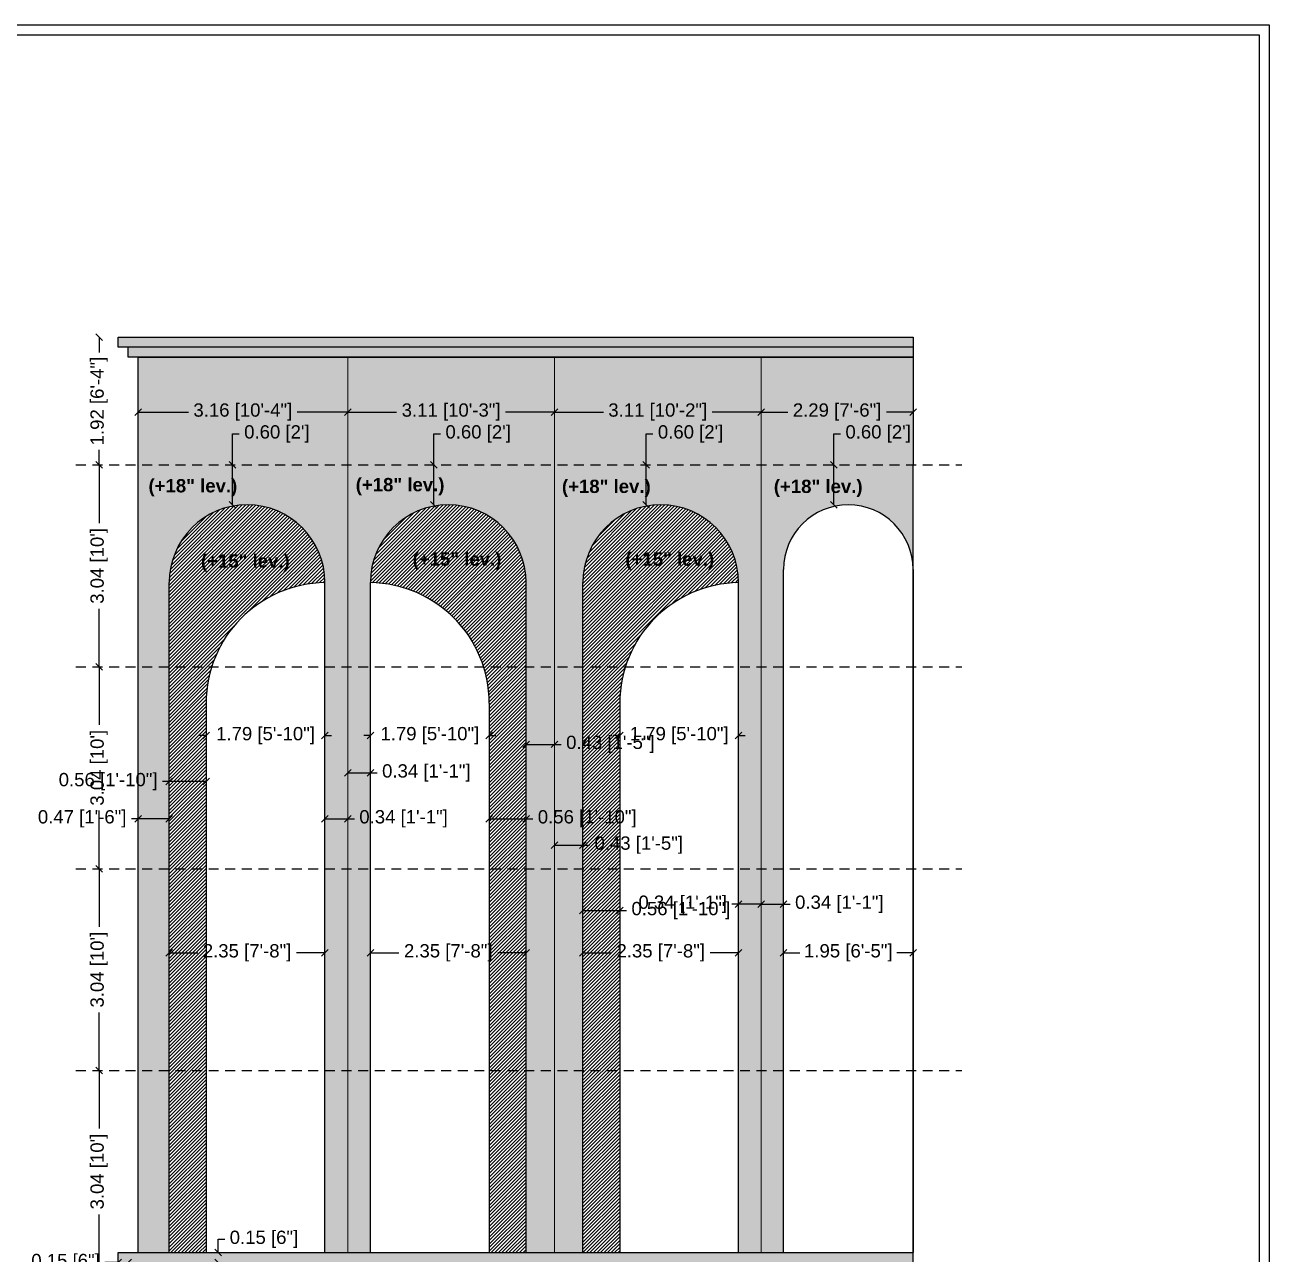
# Model space of a CAD drawing. Header units: metres. Extents: x 0 to 8495, y 0 to 3455.
# Drawn here: x 8342.72 to 8361.38, y 89.19 to 107.71 of the extents above; entities that cross this region are included whole.
import ezdxf

# ---------------------------------------------------------------- set-up
doc = ezdxf.new("R2010")
doc.units = ezdxf.units.M
doc.header["$MEASUREMENT"] = 0
doc.linetypes.add('DASHED', pattern=[0.75, 0.5, -0.25])
doc.layers.get('0').update_dxf_attribs({"lineweight": 18})
doc.layers.add('Columns', color=12, linetype='Continuous', lineweight=25)
doc.styles.add('Annotative', font='arial.ttf')
doc.dimstyles.get("Standard").update_dxf_attribs({"dimtxt": 0.2, "dimasz": 0.1, "dimexe": 0.08, "dimexo": 0.1125, "dimgap": 0.09, "dimtad": 0, "dimtoh": 1, "dimzin": 0, "dimdsep": 46, "dimtxsty": 'Annotative', "dimblk": 'OBLIQUE', "dimcen": 0.09, "dimse1": 1, "dimse2": 1, "dimclrt": 256, "dimadec": 0, "dimazin": 0, "dimtfac": 1, "dimtofl": 0, "dimtmove": 0, "dimatfit": 3, "dimldrblk": 'OBLIQUE', "dimfxl": 1, "dimtolj": 1, "dimtzin": 0, "dimarcsym": 0})

# ---------------------------------------------------------------- blocks, each defined once
blk = doc.blocks.new('_Oblique')
at = {"color": 0, "linetype": 'ByBlock', "lineweight": -2}
blk.add_line((-0.5, -0.5), (0.5, 0.5), dxfattribs=at)
blk = doc.blocks.new('*D396')
at = {"color": 0, "lineweight": -2, "transparency": 16777216}
for p, q in [((8344.126, 89.068), (8343.926, 89.068)), ((8344.276, 89.068), (8344.376, 89.068))]:
    blk.add_line(p, q, dxfattribs=at)
at = {"layer": 'Defpoints', "color": 0, "transparency": 16777216}
for p in [(8344.126, 89.068), (8344.126, 89.068), (8344.276, 89.068)]:
    blk.add_point(p, dxfattribs=at)
at = {"color": 0, "lineweight": -2, "transparency": 16777216, "xscale": 0.1, "yscale": 0.1, "zscale": 0.1}
blk.add_blockref('_Oblique', (8344.126, 89.068), dxfattribs=at)
at = {"color": 0, "lineweight": -2, "transparency": 16777216, "xscale": 0.1, "yscale": 0.1, "zscale": 0.1, "rotation": 180}
blk.add_blockref('_Oblique', (8344.276, 89.068), dxfattribs=at)
at = {"transparency": 16777216, "insert": (8343.335, 89.068), "char_height": 0.2, "attachment_point": 5, "style": 'Annotative'}
blk.add_mtext('\\A1;0.15 [6"]', dxfattribs=at)
blk = doc.blocks.new('*D397')
at = {"color": 0, "lineweight": -2, "transparency": 16777216}
for p, q in [((8345.632, 89.218), (8345.632, 89.418)), ((8345.632, 89.418), (8345.732, 89.418)), ((8345.632, 89.068), (8345.632, 88.968))]:
    blk.add_line(p, q, dxfattribs=at)
at = {"layer": 'Defpoints', "color": 0, "transparency": 16777216}
for p in [(8344.126, 89.218), (8345.632, 89.218), (8344.126, 89.068)]:
    blk.add_point(p, dxfattribs=at)
at = {"color": 0, "lineweight": -2, "transparency": 16777216, "xscale": 0.1, "yscale": 0.1, "zscale": 0.1}
for p, rotation in [((8345.632, 89.218), 270), ((8345.632, 89.068), 90)]:
    blk.add_blockref('_Oblique', p, dxfattribs=dict(at, rotation=rotation))
at = {"transparency": 16777216, "insert": (8346.322, 89.418), "char_height": 0.2, "attachment_point": 5, "style": 'Annotative'}
blk.add_mtext('\\A1;0.15 [6"]', dxfattribs=at)
blk = doc.blocks.new('*D399')
at = {"color": 0, "lineweight": -2, "transparency": 16777216}
for p, q in [((8343.84, 103.001), (8343.84, 102.772)), ((8343.84, 101.078), (8343.84, 101.307))]:
    blk.add_line(p, q, dxfattribs=at)
at = {"layer": 'Defpoints', "color": 0, "transparency": 16777216}
for p in [(8344.426, 103.001), (8343.84, 101.078), (8344.426, 101.078)]:
    blk.add_point(p, dxfattribs=at)
at = {"color": 0, "lineweight": -2, "transparency": 16777216, "xscale": 0.1, "yscale": 0.1, "zscale": 0.1}
for p, rotation in [((8343.84, 103.001), 90), ((8343.84, 101.078), 270)]:
    blk.add_blockref('_Oblique', p, dxfattribs=dict(at, rotation=rotation))
at = {"transparency": 16777216, "insert": (8343.84, 102.04), "char_height": 0.2, "attachment_point": 5, "rotation": 90, "style": 'Annotative'}
blk.add_mtext('\\A1;1.92 [6\'-4"]', dxfattribs=at)
blk = doc.blocks.new('*D400')
at = {"color": 0, "lineweight": -2, "transparency": 16777216}
for p, q in [((8343.84, 101.078), (8343.84, 100.204)), ((8343.84, 98.038), (8343.84, 98.913))]:
    blk.add_line(p, q, dxfattribs=at)
at = {"layer": 'Defpoints', "color": 0, "transparency": 16777216}
for p in [(8344.426, 101.078), (8343.84, 98.038), (8344.426, 98.038)]:
    blk.add_point(p, dxfattribs=at)
at = {"color": 0, "lineweight": -2, "transparency": 16777216, "xscale": 0.1, "yscale": 0.1, "zscale": 0.1}
for p, rotation in [((8343.84, 101.078), 90), ((8343.84, 98.038), 270)]:
    blk.add_blockref('_Oblique', p, dxfattribs=dict(at, rotation=rotation))
at = {"transparency": 16777216, "insert": (8343.84, 99.558), "char_height": 0.2, "attachment_point": 5, "rotation": 90, "style": 'Annotative'}
blk.add_mtext("\\A1;3.04 [10']", dxfattribs=at)
blk = doc.blocks.new('*D401')
at = {"color": 0, "lineweight": -2, "transparency": 16777216}
for p, q in [((8343.84, 98.038), (8343.84, 97.164)), ((8343.84, 94.998), (8343.84, 95.873))]:
    blk.add_line(p, q, dxfattribs=at)
at = {"layer": 'Defpoints', "color": 0, "transparency": 16777216}
for p in [(8343.84, 98.038), (8344.426, 98.038), (8344.426, 94.998)]:
    blk.add_point(p, dxfattribs=at)
at = {"color": 0, "lineweight": -2, "transparency": 16777216, "xscale": 0.1, "yscale": 0.1, "zscale": 0.1}
for p, rotation in [((8343.84, 98.038), 90), ((8343.84, 94.998), 270)]:
    blk.add_blockref('_Oblique', p, dxfattribs=dict(at, rotation=rotation))
at = {"transparency": 16777216, "insert": (8343.84, 96.518), "char_height": 0.2, "attachment_point": 5, "rotation": 90, "style": 'Annotative'}
blk.add_mtext("\\A1;3.04 [10']", dxfattribs=at)
blk = doc.blocks.new('*D402')
at = {"color": 0, "lineweight": -2, "transparency": 16777216}
for p, q in [((8343.84, 94.998), (8343.84, 94.124)), ((8343.84, 91.958), (8343.84, 92.833))]:
    blk.add_line(p, q, dxfattribs=at)
at = {"layer": 'Defpoints', "color": 0, "transparency": 16777216}
for p in [(8344.426, 94.998), (8343.84, 91.958), (8344.426, 91.958)]:
    blk.add_point(p, dxfattribs=at)
at = {"color": 0, "lineweight": -2, "transparency": 16777216, "xscale": 0.1, "yscale": 0.1, "zscale": 0.1}
for p, rotation in [((8343.84, 94.998), 90), ((8343.84, 91.958), 270)]:
    blk.add_blockref('_Oblique', p, dxfattribs=dict(at, rotation=rotation))
at = {"transparency": 16777216, "insert": (8343.84, 93.478), "char_height": 0.2, "attachment_point": 5, "rotation": 90, "style": 'Annotative'}
blk.add_mtext("\\A1;3.04 [10']", dxfattribs=at)
blk = doc.blocks.new('*D403')
at = {"color": 0, "lineweight": -2, "transparency": 16777216}
for p, q in [((8343.84, 91.958), (8343.84, 91.084)), ((8343.84, 88.918), (8343.84, 89.793))]:
    blk.add_line(p, q, dxfattribs=at)
at = {"layer": 'Defpoints', "color": 0, "transparency": 16777216}
for p in [(8344.426, 91.958), (8343.84, 88.918), (8344.426, 88.918)]:
    blk.add_point(p, dxfattribs=at)
at = {"color": 0, "lineweight": -2, "transparency": 16777216, "xscale": 0.1, "yscale": 0.1, "zscale": 0.1}
for p, rotation in [((8343.84, 91.958), 90), ((8343.84, 88.918), 270)]:
    blk.add_blockref('_Oblique', p, dxfattribs=dict(at, rotation=rotation))
at = {"transparency": 16777216, "insert": (8343.84, 90.438), "char_height": 0.2, "attachment_point": 5, "rotation": 90, "style": 'Annotative'}
blk.add_mtext("\\A1;3.04 [10']", dxfattribs=at)
blk = doc.blocks.new('*D406')
at = {"color": 0, "lineweight": -2, "transparency": 16777216}
for p, q in [((8344.426, 101.875), (8345.185, 101.875)), ((8347.583, 101.875), (8346.824, 101.875))]:
    blk.add_line(p, q, dxfattribs=at)
at = {"layer": 'Defpoints', "color": 0, "transparency": 16777216}
for p in [(8344.426, 102.701), (8347.583, 102.701), (8347.583, 101.875)]:
    blk.add_point(p, dxfattribs=at)
at = {"color": 0, "lineweight": -2, "transparency": 16777216, "xscale": 0.1, "yscale": 0.1, "zscale": 0.1, "rotation": 180}
blk.add_blockref('_Oblique', (8344.426, 101.875), dxfattribs=at)
at = {"color": 0, "lineweight": -2, "transparency": 16777216, "xscale": 0.1, "yscale": 0.1, "zscale": 0.1}
blk.add_blockref('_Oblique', (8347.583, 101.875), dxfattribs=at)
at = {"transparency": 16777216, "insert": (8346.004, 101.875), "char_height": 0.2, "attachment_point": 5, "style": 'Annotative'}
blk.add_mtext('\\A1;3.16 [10\'-4"]', dxfattribs=at)
blk = doc.blocks.new('*D407')
at = {"color": 0, "lineweight": -2, "transparency": 16777216}
for p, q in [((8347.583, 101.875), (8348.32, 101.875)), ((8350.697, 101.875), (8349.959, 101.875))]:
    blk.add_line(p, q, dxfattribs=at)
at = {"layer": 'Defpoints', "color": 0, "transparency": 16777216}
for p in [(8347.583, 102.701), (8350.697, 102.701), (8350.697, 101.875)]:
    blk.add_point(p, dxfattribs=at)
at = {"color": 0, "lineweight": -2, "transparency": 16777216, "xscale": 0.1, "yscale": 0.1, "zscale": 0.1, "rotation": 180}
blk.add_blockref('_Oblique', (8347.583, 101.875), dxfattribs=at)
at = {"color": 0, "lineweight": -2, "transparency": 16777216, "xscale": 0.1, "yscale": 0.1, "zscale": 0.1}
blk.add_blockref('_Oblique', (8350.697, 101.875), dxfattribs=at)
at = {"transparency": 16777216, "insert": (8349.14, 101.875), "char_height": 0.2, "attachment_point": 5, "style": 'Annotative'}
blk.add_mtext('\\A1;3.11 [10\'-3"]', dxfattribs=at)
blk = doc.blocks.new('*D408')
at = {"color": 0, "lineweight": -2, "transparency": 16777216}
for p, q in [((8350.697, 101.875), (8351.432, 101.875)), ((8353.806, 101.875), (8353.071, 101.875))]:
    blk.add_line(p, q, dxfattribs=at)
at = {"layer": 'Defpoints', "color": 0, "transparency": 16777216}
for p in [(8350.697, 102.701), (8353.806, 102.701), (8353.806, 101.875)]:
    blk.add_point(p, dxfattribs=at)
at = {"color": 0, "lineweight": -2, "transparency": 16777216, "xscale": 0.1, "yscale": 0.1, "zscale": 0.1, "rotation": 180}
blk.add_blockref('_Oblique', (8350.697, 101.875), dxfattribs=at)
at = {"color": 0, "lineweight": -2, "transparency": 16777216, "xscale": 0.1, "yscale": 0.1, "zscale": 0.1}
blk.add_blockref('_Oblique', (8353.806, 101.875), dxfattribs=at)
at = {"transparency": 16777216, "insert": (8352.251, 101.875), "char_height": 0.2, "attachment_point": 5, "style": 'Annotative'}
blk.add_mtext('\\A1;3.11 [10\'-2"]', dxfattribs=at)
blk = doc.blocks.new('*D409')
at = {"color": 0, "lineweight": -2, "transparency": 16777216}
for p, q in [((8353.806, 101.875), (8354.208, 101.875)), ((8356.096, 101.875), (8355.694, 101.875))]:
    blk.add_line(p, q, dxfattribs=at)
at = {"layer": 'Defpoints', "color": 0, "transparency": 16777216}
for p in [(8353.806, 102.701), (8356.096, 102.701), (8356.096, 101.875)]:
    blk.add_point(p, dxfattribs=at)
at = {"color": 0, "lineweight": -2, "transparency": 16777216, "xscale": 0.1, "yscale": 0.1, "zscale": 0.1, "rotation": 180}
blk.add_blockref('_Oblique', (8353.806, 101.875), dxfattribs=at)
at = {"color": 0, "lineweight": -2, "transparency": 16777216, "xscale": 0.1, "yscale": 0.1, "zscale": 0.1}
blk.add_blockref('_Oblique', (8356.096, 101.875), dxfattribs=at)
at = {"transparency": 16777216, "insert": (8354.951, 101.875), "char_height": 0.2, "attachment_point": 5, "style": 'Annotative'}
blk.add_mtext('\\A1;2.29 [7\'-6"]', dxfattribs=at)
blk = doc.blocks.new('*D410')
at = {"color": 0, "lineweight": -2, "transparency": 16777216}
for p, q in [((8345.849, 101.078), (8345.849, 101.546)), ((8345.849, 101.546), (8345.949, 101.546)), ((8345.849, 100.478), (8345.849, 101.078))]:
    blk.add_line(p, q, dxfattribs=at)
at = {"layer": 'Defpoints', "color": 0, "transparency": 16777216}
for p in [(8345.849, 101.078), (8346.068, 101.078), (8346.068, 100.478)]:
    blk.add_point(p, dxfattribs=at)
at = {"color": 0, "lineweight": -2, "transparency": 16777216, "xscale": 0.1, "yscale": 0.1, "zscale": 0.1}
for p, rotation in [((8345.849, 101.078), 90), ((8345.849, 100.478), 270)]:
    blk.add_blockref('_Oblique', p, dxfattribs=dict(at, rotation=rotation))
at = {"transparency": 16777216, "insert": (8346.517, 101.546), "char_height": 0.2, "attachment_point": 5, "style": 'Annotative'}
blk.add_mtext("\\A1;0.60 [2']", dxfattribs=at)
blk = doc.blocks.new('*D411')
at = {"color": 0, "lineweight": -2, "transparency": 16777216}
for p, q in [((8348.879, 101.078), (8348.879, 101.546)), ((8348.879, 101.546), (8348.979, 101.546)), ((8348.879, 100.478), (8348.879, 101.078))]:
    blk.add_line(p, q, dxfattribs=at)
at = {"layer": 'Defpoints', "color": 0, "transparency": 16777216}
for p in [(8348.879, 101.078), (8349.097, 101.078), (8349.097, 100.478)]:
    blk.add_point(p, dxfattribs=at)
at = {"color": 0, "lineweight": -2, "transparency": 16777216, "xscale": 0.1, "yscale": 0.1, "zscale": 0.1}
for p, rotation in [((8348.879, 101.078), 90), ((8348.879, 100.478), 270)]:
    blk.add_blockref('_Oblique', p, dxfattribs=dict(at, rotation=rotation))
at = {"transparency": 16777216, "insert": (8349.547, 101.546), "char_height": 0.2, "attachment_point": 5, "style": 'Annotative'}
blk.add_mtext("\\A1;0.60 [2']", dxfattribs=at)
blk = doc.blocks.new('*D412')
at = {"color": 0, "lineweight": -2, "transparency": 16777216}
for p, q in [((8352.078, 101.078), (8352.078, 101.546)), ((8352.078, 101.546), (8352.178, 101.546)), ((8352.078, 100.478), (8352.078, 101.078))]:
    blk.add_line(p, q, dxfattribs=at)
at = {"layer": 'Defpoints', "color": 0, "transparency": 16777216}
for p in [(8352.078, 101.078), (8352.296, 101.078), (8352.296, 100.478)]:
    blk.add_point(p, dxfattribs=at)
at = {"color": 0, "lineweight": -2, "transparency": 16777216, "xscale": 0.1, "yscale": 0.1, "zscale": 0.1}
for p, rotation in [((8352.078, 101.078), 90), ((8352.078, 100.478), 270)]:
    blk.add_blockref('_Oblique', p, dxfattribs=dict(at, rotation=rotation))
at = {"transparency": 16777216, "insert": (8352.746, 101.546), "char_height": 0.2, "attachment_point": 5, "style": 'Annotative'}
blk.add_mtext("\\A1;0.60 [2']", dxfattribs=at)
blk = doc.blocks.new('*D413')
at = {"color": 0, "lineweight": -2, "transparency": 16777216}
for p, q in [((8354.901, 101.078), (8354.901, 101.546)), ((8354.901, 101.546), (8355.001, 101.546)), ((8354.901, 100.478), (8354.901, 101.078))]:
    blk.add_line(p, q, dxfattribs=at)
at = {"layer": 'Defpoints', "color": 0, "transparency": 16777216}
for p in [(8354.901, 101.078), (8355.12, 101.078), (8355.12, 100.478)]:
    blk.add_point(p, dxfattribs=at)
at = {"color": 0, "lineweight": -2, "transparency": 16777216, "xscale": 0.1, "yscale": 0.1, "zscale": 0.1}
for p, rotation in [((8354.901, 101.078), 90), ((8354.901, 100.478), 270)]:
    blk.add_blockref('_Oblique', p, dxfattribs=dict(at, rotation=rotation))
at = {"transparency": 16777216, "insert": (8355.569, 101.546), "char_height": 0.2, "attachment_point": 5, "style": 'Annotative'}
blk.add_mtext("\\A1;0.60 [2']", dxfattribs=at)
blk = doc.blocks.new('*D414')
at = {"color": 0, "lineweight": -2, "transparency": 16777216}
for p, q in [((8345.451, 97.002), (8345.351, 97.002)), ((8347.24, 97.002), (8347.34, 97.002))]:
    blk.add_line(p, q, dxfattribs=at)
at = {"layer": 'Defpoints', "color": 0, "transparency": 16777216}
for p in [(8347.24, 99.306), (8345.451, 97.491), (8345.451, 97.002)]:
    blk.add_point(p, dxfattribs=at)
at = {"color": 0, "lineweight": -2, "transparency": 16777216, "xscale": 0.1, "yscale": 0.1, "zscale": 0.1}
blk.add_blockref('_Oblique', (8345.451, 97.002), dxfattribs=at)
at = {"color": 0, "lineweight": -2, "transparency": 16777216, "xscale": 0.1, "yscale": 0.1, "zscale": 0.1, "rotation": 180}
blk.add_blockref('_Oblique', (8347.24, 97.002), dxfattribs=at)
at = {"transparency": 16777216, "insert": (8346.346, 97.002), "char_height": 0.2, "attachment_point": 5, "style": 'Annotative'}
blk.add_mtext('\\A1;1.79 [5\'-10"]', dxfattribs=at)
blk = doc.blocks.new('*D415')
at = {"color": 0, "lineweight": -2, "transparency": 16777216}
for p, q in [((8347.925, 97.002), (8347.825, 97.002)), ((8349.714, 97.002), (8349.814, 97.002))]:
    blk.add_line(p, q, dxfattribs=at)
at = {"layer": 'Defpoints', "color": 0, "transparency": 16777216}
for p in [(8347.925, 97.002), (8349.714, 97.002), (8349.714, 97.002)]:
    blk.add_point(p, dxfattribs=at)
at = {"color": 0, "lineweight": -2, "transparency": 16777216, "xscale": 0.1, "yscale": 0.1, "zscale": 0.1}
blk.add_blockref('_Oblique', (8347.925, 97.002), dxfattribs=at)
at = {"color": 0, "lineweight": -2, "transparency": 16777216, "xscale": 0.1, "yscale": 0.1, "zscale": 0.1, "rotation": 180}
blk.add_blockref('_Oblique', (8349.714, 97.002), dxfattribs=at)
at = {"transparency": 16777216, "insert": (8348.82, 97.002), "char_height": 0.2, "attachment_point": 5, "style": 'Annotative'}
blk.add_mtext('\\A1;1.79 [5\'-10"]', dxfattribs=at)
blk = doc.blocks.new('*D416')
at = {"color": 0, "lineweight": -2, "transparency": 16777216}
for p, q in [((8351.679, 97.002), (8351.579, 97.002)), ((8353.469, 97.002), (8353.569, 97.002))]:
    blk.add_line(p, q, dxfattribs=at)
at = {"layer": 'Defpoints', "color": 0, "transparency": 16777216}
for p in [(8351.679, 97.002), (8353.469, 97.002), (8353.469, 97.002)]:
    blk.add_point(p, dxfattribs=at)
at = {"color": 0, "lineweight": -2, "transparency": 16777216, "xscale": 0.1, "yscale": 0.1, "zscale": 0.1}
blk.add_blockref('_Oblique', (8351.679, 97.002), dxfattribs=at)
at = {"color": 0, "lineweight": -2, "transparency": 16777216, "xscale": 0.1, "yscale": 0.1, "zscale": 0.1, "rotation": 180}
blk.add_blockref('_Oblique', (8353.469, 97.002), dxfattribs=at)
at = {"transparency": 16777216, "insert": (8352.574, 97.002), "char_height": 0.2, "attachment_point": 5, "style": 'Annotative'}
blk.add_mtext('\\A1;1.79 [5\'-10"]', dxfattribs=at)
blk = doc.blocks.new('*D417')
at = {"color": 0, "lineweight": -2, "transparency": 16777216}
for p, q in [((8344.895, 93.732), (8345.325, 93.732)), ((8347.24, 93.732), (8346.811, 93.732))]:
    blk.add_line(p, q, dxfattribs=at)
at = {"layer": 'Defpoints', "color": 0, "transparency": 16777216}
for p in [(8344.895, 99.306), (8347.24, 99.306), (8347.24, 93.732)]:
    blk.add_point(p, dxfattribs=at)
at = {"color": 0, "lineweight": -2, "transparency": 16777216, "xscale": 0.1, "yscale": 0.1, "zscale": 0.1, "rotation": 180}
blk.add_blockref('_Oblique', (8344.895, 93.732), dxfattribs=at)
at = {"color": 0, "lineweight": -2, "transparency": 16777216, "xscale": 0.1, "yscale": 0.1, "zscale": 0.1}
blk.add_blockref('_Oblique', (8347.24, 93.732), dxfattribs=at)
at = {"transparency": 16777216, "insert": (8346.068, 93.732), "char_height": 0.2, "attachment_point": 5, "style": 'Annotative'}
blk.add_mtext('\\A1;2.35 [7\'-8"]', dxfattribs=at)
blk = doc.blocks.new('*D418')
at = {"color": 0, "lineweight": -2, "transparency": 16777216}
for p, q in [((8344.426, 95.75), (8344.326, 95.75)), ((8344.895, 95.75), (8344.426, 95.75))]:
    blk.add_line(p, q, dxfattribs=at)
at = {"layer": 'Defpoints', "color": 0, "transparency": 16777216}
for p in [(8344.426, 95.75), (8344.426, 95.75), (8344.895, 95.75)]:
    blk.add_point(p, dxfattribs=at)
at = {"color": 0, "lineweight": -2, "transparency": 16777216, "xscale": 0.1, "yscale": 0.1, "zscale": 0.1, "rotation": 180}
blk.add_blockref('_Oblique', (8344.426, 95.75), dxfattribs=at)
at = {"color": 0, "lineweight": -2, "transparency": 16777216, "xscale": 0.1, "yscale": 0.1, "zscale": 0.1}
blk.add_blockref('_Oblique', (8344.895, 95.75), dxfattribs=at)
at = {"transparency": 16777216, "insert": (8343.585, 95.75), "char_height": 0.2, "attachment_point": 5, "style": 'Annotative'}
blk.add_mtext('\\A1;0.47 [1\'-6"]', dxfattribs=at)
blk = doc.blocks.new('*D419')
at = {"color": 0, "lineweight": -2, "transparency": 16777216}
for p, q in [((8347.24, 95.75), (8347.583, 95.75)), ((8347.583, 95.75), (8347.683, 95.75))]:
    blk.add_line(p, q, dxfattribs=at)
at = {"layer": 'Defpoints', "color": 0, "transparency": 16777216}
for p in [(8347.24, 95.75), (8347.583, 95.75), (8347.583, 95.75)]:
    blk.add_point(p, dxfattribs=at)
at = {"color": 0, "lineweight": -2, "transparency": 16777216, "xscale": 0.1, "yscale": 0.1, "zscale": 0.1, "rotation": 180}
blk.add_blockref('_Oblique', (8347.24, 95.75), dxfattribs=at)
at = {"color": 0, "lineweight": -2, "transparency": 16777216, "xscale": 0.1, "yscale": 0.1, "zscale": 0.1}
blk.add_blockref('_Oblique', (8347.583, 95.75), dxfattribs=at)
at = {"transparency": 16777216, "insert": (8348.424, 95.75), "char_height": 0.2, "attachment_point": 5, "style": 'Annotative'}
blk.add_mtext('\\A1;0.34 [1\'-1"]', dxfattribs=at)
blk = doc.blocks.new('*D420')
at = {"color": 0, "lineweight": -2, "transparency": 16777216}
for p, q in [((8344.895, 96.31), (8344.795, 96.31)), ((8345.451, 96.31), (8344.895, 96.31))]:
    blk.add_line(p, q, dxfattribs=at)
at = {"layer": 'Defpoints', "color": 0, "transparency": 16777216}
for p in [(8344.895, 96.31), (8344.895, 95.75), (8345.451, 95.75)]:
    blk.add_point(p, dxfattribs=at)
at = {"color": 0, "lineweight": -2, "transparency": 16777216, "xscale": 0.1, "yscale": 0.1, "zscale": 0.1, "rotation": 180}
blk.add_blockref('_Oblique', (8344.895, 96.31), dxfattribs=at)
at = {"color": 0, "lineweight": -2, "transparency": 16777216, "xscale": 0.1, "yscale": 0.1, "zscale": 0.1}
blk.add_blockref('_Oblique', (8345.451, 96.31), dxfattribs=at)
at = {"transparency": 16777216, "insert": (8343.976, 96.31), "char_height": 0.2, "attachment_point": 5, "style": 'Annotative'}
blk.add_mtext('\\A1;0.56 [1\'-10"]', dxfattribs=at)
blk = doc.blocks.new('*D421')
at = {"color": 0, "lineweight": -2, "transparency": 16777216}
for p, q in [((8347.583, 96.441), (8347.925, 96.441)), ((8347.925, 96.441), (8348.025, 96.441))]:
    blk.add_line(p, q, dxfattribs=at)
at = {"layer": 'Defpoints', "color": 0, "transparency": 16777216}
for p in [(8347.583, 97.006), (8347.925, 97.006), (8347.925, 96.441)]:
    blk.add_point(p, dxfattribs=at)
at = {"color": 0, "lineweight": -2, "transparency": 16777216, "xscale": 0.1, "yscale": 0.1, "zscale": 0.1, "rotation": 180}
blk.add_blockref('_Oblique', (8347.583, 96.441), dxfattribs=at)
at = {"color": 0, "lineweight": -2, "transparency": 16777216, "xscale": 0.1, "yscale": 0.1, "zscale": 0.1}
blk.add_blockref('_Oblique', (8347.925, 96.441), dxfattribs=at)
at = {"transparency": 16777216, "insert": (8348.767, 96.441), "char_height": 0.2, "attachment_point": 5, "style": 'Annotative'}
blk.add_mtext('\\A1;0.34 [1\'-1"]', dxfattribs=at)
blk = doc.blocks.new('*D422')
at = {"color": 0, "lineweight": -2, "transparency": 16777216}
for p, q in [((8349.714, 95.75), (8350.27, 95.75)), ((8350.27, 95.75), (8350.37, 95.75))]:
    blk.add_line(p, q, dxfattribs=at)
at = {"layer": 'Defpoints', "color": 0, "transparency": 16777216}
for p in [(8349.714, 97.002), (8350.27, 97.002), (8350.27, 95.75)]:
    blk.add_point(p, dxfattribs=at)
at = {"color": 0, "lineweight": -2, "transparency": 16777216, "xscale": 0.1, "yscale": 0.1, "zscale": 0.1, "rotation": 180}
blk.add_blockref('_Oblique', (8349.714, 95.75), dxfattribs=at)
at = {"color": 0, "lineweight": -2, "transparency": 16777216, "xscale": 0.1, "yscale": 0.1, "zscale": 0.1}
blk.add_blockref('_Oblique', (8350.27, 95.75), dxfattribs=at)
at = {"transparency": 16777216, "insert": (8351.189, 95.75), "char_height": 0.2, "attachment_point": 5, "style": 'Annotative'}
blk.add_mtext('\\A1;0.56 [1\'-10"]', dxfattribs=at)
blk = doc.blocks.new('*D423')
at = {"color": 0, "lineweight": -2, "transparency": 16777216}
for p, q in [((8350.27, 96.871), (8350.697, 96.871)), ((8350.697, 96.871), (8350.797, 96.871))]:
    blk.add_line(p, q, dxfattribs=at)
at = {"layer": 'Defpoints', "color": 0, "transparency": 16777216}
for p in [(8350.697, 96.871), (8350.27, 95.75), (8350.697, 95.75)]:
    blk.add_point(p, dxfattribs=at)
at = {"color": 0, "lineweight": -2, "transparency": 16777216, "xscale": 0.1, "yscale": 0.1, "zscale": 0.1, "rotation": 180}
blk.add_blockref('_Oblique', (8350.27, 96.871), dxfattribs=at)
at = {"color": 0, "lineweight": -2, "transparency": 16777216, "xscale": 0.1, "yscale": 0.1, "zscale": 0.1}
blk.add_blockref('_Oblique', (8350.697, 96.871), dxfattribs=at)
at = {"transparency": 16777216, "insert": (8351.538, 96.871), "char_height": 0.2, "attachment_point": 5, "style": 'Annotative'}
blk.add_mtext('\\A1;0.43 [1\'-5"]', dxfattribs=at)
blk = doc.blocks.new('*D424')
at = {"color": 0, "lineweight": -2, "transparency": 16777216}
for p, q in [((8350.697, 95.354), (8351.124, 95.354)), ((8351.124, 95.354), (8351.224, 95.354))]:
    blk.add_line(p, q, dxfattribs=at)
at = {"layer": 'Defpoints', "color": 0, "transparency": 16777216}
for p in [(8350.697, 96.426), (8351.124, 96.426), (8351.124, 95.354)]:
    blk.add_point(p, dxfattribs=at)
at = {"color": 0, "lineweight": -2, "transparency": 16777216, "xscale": 0.1, "yscale": 0.1, "zscale": 0.1, "rotation": 180}
blk.add_blockref('_Oblique', (8350.697, 95.354), dxfattribs=at)
at = {"color": 0, "lineweight": -2, "transparency": 16777216, "xscale": 0.1, "yscale": 0.1, "zscale": 0.1}
blk.add_blockref('_Oblique', (8351.124, 95.354), dxfattribs=at)
at = {"transparency": 16777216, "insert": (8351.965, 95.354), "char_height": 0.2, "attachment_point": 5, "style": 'Annotative'}
blk.add_mtext('\\A1;0.43 [1\'-5"]', dxfattribs=at)
blk = doc.blocks.new('*D425')
at = {"color": 0, "lineweight": -2, "transparency": 16777216}
for p, q in [((8351.124, 94.368), (8351.679, 94.368)), ((8351.679, 94.368), (8351.779, 94.368))]:
    blk.add_line(p, q, dxfattribs=at)
at = {"layer": 'Defpoints', "color": 0, "transparency": 16777216}
for p in [(8351.124, 94.998), (8351.679, 94.998), (8351.679, 94.368)]:
    blk.add_point(p, dxfattribs=at)
at = {"color": 0, "lineweight": -2, "transparency": 16777216, "xscale": 0.1, "yscale": 0.1, "zscale": 0.1, "rotation": 180}
blk.add_blockref('_Oblique', (8351.124, 94.368), dxfattribs=at)
at = {"color": 0, "lineweight": -2, "transparency": 16777216, "xscale": 0.1, "yscale": 0.1, "zscale": 0.1}
blk.add_blockref('_Oblique', (8351.679, 94.368), dxfattribs=at)
at = {"transparency": 16777216, "insert": (8352.599, 94.368), "char_height": 0.2, "attachment_point": 5, "style": 'Annotative'}
blk.add_mtext('\\A1;0.56 [1\'-10"]', dxfattribs=at)
blk = doc.blocks.new('*D426')
at = {"color": 0, "lineweight": -2, "transparency": 16777216}
for p, q in [((8353.469, 94.464), (8353.369, 94.464)), ((8353.806, 94.464), (8353.469, 94.464))]:
    blk.add_line(p, q, dxfattribs=at)
at = {"layer": 'Defpoints', "color": 0, "transparency": 16777216}
for p in [(8353.469, 94.998), (8353.806, 94.998), (8353.469, 94.464)]:
    blk.add_point(p, dxfattribs=at)
at = {"color": 0, "lineweight": -2, "transparency": 16777216, "xscale": 0.1, "yscale": 0.1, "zscale": 0.1, "rotation": 180}
blk.add_blockref('_Oblique', (8353.469, 94.464), dxfattribs=at)
at = {"color": 0, "lineweight": -2, "transparency": 16777216, "xscale": 0.1, "yscale": 0.1, "zscale": 0.1}
blk.add_blockref('_Oblique', (8353.806, 94.464), dxfattribs=at)
at = {"transparency": 16777216, "insert": (8352.627, 94.464), "char_height": 0.2, "attachment_point": 5, "style": 'Annotative'}
blk.add_mtext('\\A1;0.34 [1\'-1"]', dxfattribs=at)
blk = doc.blocks.new('*D427')
at = {"color": 0, "lineweight": -2, "transparency": 16777216}
for p, q in [((8353.806, 94.464), (8354.143, 94.464)), ((8354.143, 94.464), (8354.243, 94.464))]:
    blk.add_line(p, q, dxfattribs=at)
at = {"layer": 'Defpoints', "color": 0, "transparency": 16777216}
for p in [(8353.806, 94.998), (8354.143, 94.998), (8354.143, 94.464)]:
    blk.add_point(p, dxfattribs=at)
at = {"color": 0, "lineweight": -2, "transparency": 16777216, "xscale": 0.1, "yscale": 0.1, "zscale": 0.1, "rotation": 180}
blk.add_blockref('_Oblique', (8353.806, 94.464), dxfattribs=at)
at = {"color": 0, "lineweight": -2, "transparency": 16777216, "xscale": 0.1, "yscale": 0.1, "zscale": 0.1}
blk.add_blockref('_Oblique', (8354.143, 94.464), dxfattribs=at)
at = {"transparency": 16777216, "insert": (8354.985, 94.464), "char_height": 0.2, "attachment_point": 5, "style": 'Annotative'}
blk.add_mtext('\\A1;0.34 [1\'-1"]', dxfattribs=at)
blk = doc.blocks.new('*D428')
at = {"color": 0, "lineweight": -2, "transparency": 16777216}
for p, q in [((8354.143, 93.732), (8354.388, 93.732)), ((8356.096, 93.732), (8355.852, 93.732))]:
    blk.add_line(p, q, dxfattribs=at)
at = {"layer": 'Defpoints', "color": 0, "transparency": 16777216}
for p in [(8354.143, 94.998), (8356.096, 94.998), (8356.096, 93.732)]:
    blk.add_point(p, dxfattribs=at)
at = {"color": 0, "lineweight": -2, "transparency": 16777216, "xscale": 0.1, "yscale": 0.1, "zscale": 0.1, "rotation": 180}
blk.add_blockref('_Oblique', (8354.143, 93.732), dxfattribs=at)
at = {"color": 0, "lineweight": -2, "transparency": 16777216, "xscale": 0.1, "yscale": 0.1, "zscale": 0.1}
blk.add_blockref('_Oblique', (8356.096, 93.732), dxfattribs=at)
at = {"transparency": 16777216, "insert": (8355.12, 93.732), "char_height": 0.2, "attachment_point": 5, "style": 'Annotative'}
blk.add_mtext('\\A1;1.95 [6\'-5"]', dxfattribs=at)
blk = doc.blocks.new('*D429')
at = {"color": 0, "lineweight": -2, "transparency": 16777216}
for p, q in [((8351.124, 93.732), (8351.553, 93.732)), ((8353.469, 93.732), (8353.039, 93.732))]:
    blk.add_line(p, q, dxfattribs=at)
at = {"layer": 'Defpoints', "color": 0, "transparency": 16777216}
for p in [(8351.124, 94.998), (8353.469, 94.998), (8353.469, 93.732)]:
    blk.add_point(p, dxfattribs=at)
at = {"color": 0, "lineweight": -2, "transparency": 16777216, "xscale": 0.1, "yscale": 0.1, "zscale": 0.1, "rotation": 180}
blk.add_blockref('_Oblique', (8351.124, 93.732), dxfattribs=at)
at = {"color": 0, "lineweight": -2, "transparency": 16777216, "xscale": 0.1, "yscale": 0.1, "zscale": 0.1}
blk.add_blockref('_Oblique', (8353.469, 93.732), dxfattribs=at)
at = {"transparency": 16777216, "insert": (8352.296, 93.732), "char_height": 0.2, "attachment_point": 5, "style": 'Annotative'}
blk.add_mtext('\\A1;2.35 [7\'-8"]', dxfattribs=at)
blk = doc.blocks.new('*D430')
at = {"color": 0, "lineweight": -2, "transparency": 16777216}
for p, q in [((8347.925, 93.732), (8348.354, 93.732)), ((8350.27, 93.732), (8349.841, 93.732))]:
    blk.add_line(p, q, dxfattribs=at)
at = {"layer": 'Defpoints', "color": 0, "transparency": 16777216}
for p in [(8347.925, 97.002), (8350.27, 96.871), (8347.925, 93.732)]:
    blk.add_point(p, dxfattribs=at)
at = {"color": 0, "lineweight": -2, "transparency": 16777216, "xscale": 0.1, "yscale": 0.1, "zscale": 0.1, "rotation": 180}
blk.add_blockref('_Oblique', (8347.925, 93.732), dxfattribs=at)
at = {"color": 0, "lineweight": -2, "transparency": 16777216, "xscale": 0.1, "yscale": 0.1, "zscale": 0.1}
blk.add_blockref('_Oblique', (8350.27, 93.732), dxfattribs=at)
at = {"transparency": 16777216, "insert": (8349.097, 93.732), "char_height": 0.2, "attachment_point": 5, "style": 'Annotative'}
blk.add_mtext('\\A1;2.35 [7\'-8"]', dxfattribs=at)

msp = doc.modelspace()

# ---------------------------------------------------------------- hatches: boundary and pattern name
h = msp.add_hatch()
h.set_pattern_fill('DOTS', color=252)
h.paths.add_polyline_path([(8347.24, 99.306), (8347.24, 98.038), (8347.583, 98.038), (8347.583, 101.078), (8344.426, 101.078), (8344.426, 98.038), (8344.895, 98.038), (8344.895, 99.306, -1)])
h.paths.add_polyline_path([(8347.583, 102.701), (8344.426, 102.701), (8344.426, 101.078), (8347.583, 101.078)])
h.paths.add_polyline_path([(8350.697, 102.701), (8347.583, 102.701), (8347.583, 101.078), (8350.697, 101.078)])
h.paths.add_polyline_path([(8350.697, 101.078), (8347.583, 101.078), (8347.583, 98.038), (8347.925, 98.038), (8347.925, 99.306, -1), (8350.27, 99.306), (8350.27, 98.038), (8350.697, 98.038)])
h.paths.add_polyline_path([(8353.806, 101.078), (8350.697, 101.078), (8350.697, 98.038), (8351.124, 98.038), (8351.124, 99.306, -1), (8353.469, 99.306), (8353.469, 98.038), (8353.806, 98.038)])
h.paths.add_polyline_path([(8353.806, 102.701), (8350.697, 102.701), (8350.697, 101.078), (8353.806, 101.078)])
h.paths.add_polyline_path([(8356.096, 102.701), (8353.806, 102.701), (8353.806, 101.078), (8356.096, 101.078)])
h.paths.add_polyline_path([(8356.096, 99.502), (8356.096, 101.078), (8353.806, 101.078), (8353.806, 98.038), (8354.143, 98.038), (8354.143, 99.502, -1)])
h.paths.add_polyline_path([(8354.143, 98.038), (8353.806, 98.038), (8353.806, 94.998), (8354.143, 94.998)])
h.paths.add_polyline_path([(8354.143, 94.998), (8353.806, 94.998), (8353.806, 91.958), (8354.143, 91.958)])
h.paths.add_polyline_path([(8354.143, 91.958), (8353.806, 91.958), (8353.806, 89.218), (8354.143, 89.218)])
h.paths.add_polyline_path([(8353.806, 91.958), (8353.469, 91.958), (8353.469, 89.218), (8353.806, 89.218)])
h.paths.add_polyline_path([(8353.806, 94.998), (8353.469, 94.998), (8353.469, 91.958), (8353.806, 91.958)])
h.paths.add_polyline_path([(8353.806, 98.038), (8353.469, 98.038), (8353.469, 94.998), (8353.806, 94.998)])
h.paths.add_polyline_path([(8350.697, 98.038), (8350.27, 98.038), (8350.27, 94.998), (8350.697, 94.998)])
h.paths.add_polyline_path([(8351.124, 98.038), (8350.697, 98.038), (8350.697, 94.998), (8351.124, 94.998)])
h.paths.add_polyline_path([(8350.697, 94.998), (8350.27, 94.998), (8350.27, 91.958), (8350.697, 91.958)])
h.paths.add_polyline_path([(8351.124, 94.998), (8350.697, 94.998), (8350.697, 91.958), (8351.124, 91.958)])
h.paths.add_polyline_path([(8350.697, 91.958), (8350.27, 91.958), (8350.27, 89.218), (8350.697, 89.218)])
h.paths.add_polyline_path([(8351.124, 91.958), (8350.697, 91.958), (8350.697, 89.218), (8351.124, 89.218)])
h.paths.add_polyline_path([(8347.925, 91.958), (8347.583, 91.958), (8347.583, 89.218), (8347.925, 89.218)])
h.paths.add_polyline_path([(8347.583, 91.958), (8347.24, 91.958), (8347.24, 89.218), (8347.583, 89.218)])
h.paths.add_polyline_path([(8347.583, 94.998), (8347.24, 94.998), (8347.24, 91.958), (8347.583, 91.958)])
h.paths.add_polyline_path([(8347.925, 94.998), (8347.583, 94.998), (8347.583, 91.958), (8347.925, 91.958)])
h.paths.add_polyline_path([(8347.583, 98.038), (8347.24, 98.038), (8347.24, 94.998), (8347.583, 94.998)])
h.paths.add_polyline_path([(8347.925, 98.038), (8347.583, 98.038), (8347.583, 94.998), (8347.925, 94.998)])
h.paths.add_polyline_path([(8344.895, 98.038), (8344.426, 98.038), (8344.426, 94.998), (8344.895, 94.998)])
h.paths.add_polyline_path([(8344.895, 94.998), (8344.426, 94.998), (8344.426, 91.958), (8344.895, 91.958)])
h.paths.add_polyline_path([(8344.895, 91.958), (8344.426, 91.958), (8344.426, 89.218), (8344.895, 89.218)])
h = msp.add_hatch()
h.set_pattern_fill('ANSI31', color=33, scale=0.3)
h.paths.add_polyline_path([(8347.24, 99.306, 1.000129), (8344.895, 99.306), (8344.895, 98.038), (8345.536, 98.038, -0.323125)])
h.paths.add_polyline_path([(8345.451, 97.491, -0.076774), (8345.536, 98.038), (8344.895, 98.038), (8344.895, 94.998), (8345.451, 94.998)])
h.paths.add_polyline_path([(8345.451, 94.998), (8344.895, 94.998), (8344.895, 91.958), (8345.451, 91.958)])
h.paths.add_polyline_path([(8345.451, 91.958), (8344.895, 91.958), (8344.895, 89.218), (8345.451, 89.218)])
h.paths.add_polyline_path([(8350.27, 91.958), (8349.714, 91.958), (8349.714, 89.218), (8350.27, 89.218)])
h.paths.add_polyline_path([(8350.27, 94.998), (8349.714, 94.998), (8349.714, 91.958), (8350.27, 91.958)])
h.paths.add_polyline_path([(8350.27, 98.038), (8349.63, 98.038, -0.076774), (8349.714, 97.491), (8349.714, 94.998), (8350.27, 94.998)])
h.paths.add_polyline_path([(8350.27, 99.306, 1.000129), (8347.925, 99.306, -0.323125), (8349.63, 98.038), (8350.27, 98.038)])
h.paths.add_polyline_path([(8353.469, 99.306, 1.000129), (8351.124, 99.306), (8351.124, 98.038), (8351.764, 98.038, -0.323125)])
h.paths.add_polyline_path([(8351.679, 97.491, -0.076774), (8351.764, 98.038), (8351.124, 98.038), (8351.124, 94.998), (8351.679, 94.998)])
h.paths.add_polyline_path([(8351.679, 94.998), (8351.124, 94.998), (8351.124, 91.958), (8351.679, 91.958)])
h.paths.add_polyline_path([(8351.679, 91.958), (8351.124, 91.958), (8351.124, 89.218), (8351.679, 89.218)])
h.paths.add_polyline_path([(8345.309, 99.42), (8346.745, 99.42), (8346.745, 99.832), (8345.309, 99.832)], flags=24)
h.paths.add_polyline_path([(8348.497, 99.449), (8349.933, 99.449), (8349.933, 99.861), (8348.497, 99.861)], flags=24)
h.paths.add_polyline_path([(8351.699, 99.449), (8353.135, 99.449), (8353.135, 99.861), (8351.699, 99.861)], flags=24)
at = {"layer": 'Columns'}
h = msp.add_hatch(color=116, dxfattribs=at)
h.dxf.hatch_style = 1
h.paths.add_polyline_path([(8356.096, 103.001), (8344.126, 103.001), (8344.126, 102.851), (8344.276, 102.851), (8356.096, 102.851)])
h.paths.add_polyline_path([(8356.096, 102.851), (8344.276, 102.851), (8344.276, 102.701), (8356.096, 102.701)])
h = msp.add_hatch(color=116, dxfattribs=at)
h.dxf.hatch_style = 1
h.paths.add_polyline_path([(8356.096, 88.918), (8344.426, 88.918), (8344.426, 81.008), (8344.726, 81.008), (8344.726, 88.768), (8356.096, 88.768)])
h.paths.add_polyline_path([(8356.096, 89.068), (8344.276, 89.068), (8344.276, 88.918), (8344.426, 88.918), (8356.096, 88.918)])
h.paths.add_polyline_path([(8356.096, 89.218), (8344.126, 89.218), (8344.126, 89.068), (8344.276, 89.068), (8356.096, 89.068)])

# ---------------------------------------------------------------- linework, layer by layer
at = {"color": 251}
for p, q in [((8347.583, 89.218), (8347.583, 102.701)), ((8350.697, 89.218), (8350.697, 102.701)), ((8353.806, 89.218), (8353.806, 102.701))]:
    msp.add_line(p, q, dxfattribs=at)
at = {"color": 1}
for p, q in [((8356.096, 102.701), (8356.096, 88.768)), ((8347.24, 89.218), (8347.925, 89.218)), ((8350.27, 89.218), (8351.124, 89.218)), ((8353.469, 89.218), (8354.143, 89.218))]:
    msp.add_line(p, q, dxfattribs=at)
for points in [[(8344.426, 102.701), (8347.583, 102.701), (8347.583, 89.218), (8344.426, 89.218)], [(8347.583, 102.701), (8350.697, 102.701), (8350.697, 89.218), (8347.583, 89.218)], [(8350.697, 102.701), (8353.806, 102.701), (8353.806, 89.218), (8350.697, 89.218)]]:
    msp.add_lwpolyline(points, close=True, dxfattribs=at)
at = {"layer": 'Columns', "color": 1}
for p, q in [((8344.126, 102.851), (8344.126, 103.001)), ((8344.126, 103.001), (8356.096, 103.001)), ((8344.276, 102.851), (8344.126, 102.851)), ((8344.276, 102.701), (8344.276, 102.851)), ((8356.096, 102.851), (8344.276, 102.851)), ((8356.096, 103.001), (8356.096, 102.701)), ((8356.096, 102.701), (8344.276, 102.701)), ((8354.143, 89.218), (8354.143, 99.502)), ((8344.895, 89.218), (8344.895, 99.306)), ((8347.24, 89.218), (8347.24, 99.306)), ((8347.925, 89.218), (8347.925, 99.306)), ((8350.27, 89.218), (8350.27, 99.306)), ((8351.124, 89.218), (8351.124, 99.306)), ((8353.469, 89.218), (8353.469, 99.306)), ((8344.126, 89.218), (8356.096, 89.218)), ((8344.126, 89.068), (8344.126, 89.218))]:
    msp.add_line(p, q, dxfattribs=at)
at = {"layer": 'Columns', "color": 251}
for p, q in [((8344.426, 101.078), (8344.426, 102.701)), ((8344.426, 102.701), (8356.096, 102.701)), ((8356.096, 102.701), (8356.096, 101.078)), ((8344.426, 89.218), (8344.426, 101.078)), ((8356.096, 81.008), (8356.096, 101.078)), ((8356.096, 99.502), (8356.096, 89.218))]:
    msp.add_line(p, q, dxfattribs=at)
at = {"layer": 'Columns', "color": 6, "linetype": 'DASHED', "ltscale": 0.3}
for p, q in [((8343.49, 101.078), (8356.828, 101.078)), ((8343.49, 98.038), (8356.828, 98.038)), ((8343.49, 94.998), (8356.828, 94.998)), ((8343.49, 91.958), (8356.828, 91.958))]:
    msp.add_line(p, q, dxfattribs=at)
at = {"layer": 'Columns', "color": 47, "true_color": 0x866a46}
for p, q in [((8345.451, 97.491), (8345.451, 89.218)), ((8349.714, 97.491), (8349.714, 89.218)), ((8351.679, 97.491), (8351.679, 89.218))]:
    msp.add_line(p, q, dxfattribs=at)
at = {"layer": 'Columns', "color": 250}
for points in [[(8306.392, 107.706), (8361.457, 107.706), (8361.457, 75.721), (8306.392, 75.721)], [(8306.542, 107.556), (8361.307, 107.556), (8361.307, 75.871), (8306.542, 75.871)]]:
    msp.add_lwpolyline(points, close=True, dxfattribs=at)
at = {"layer": 'Columns', "color": 1}
for centre, radius in [((8346.068, 99.306), 1.172), ((8349.097, 99.306), 1.172), ((8352.296, 99.306), 1.172), ((8355.12, 99.502), 0.976)]:
    msp.add_arc(centre, radius, 0, 180, dxfattribs=at)
at = {"layer": 'Columns', "color": 47, "true_color": 0x866a46}
for centre, start, end in [((8347.266, 97.491), 90.8113, 180), ((8347.899, 97.491), 0, 89.1887), ((8353.494, 97.491), 90.8113, 180)]:
    msp.add_arc(centre, 1.815, start, end, dxfattribs=at)

# ---------------------------------------------------------------- texts
at = {"char_height": 0.2, "attachment_point": 1, "style": 'Annotative'}
for s, insert in [('{\\fArial|b1|i0|c0|p34;\\C1;(+18" lev.)}', (8344.584, 100.865)), ('{\\fArial|b1|i0|c0|p34;\\C1;(+18" lev.)}', (8347.704, 100.882)), ('{\\fArial|b1|i0|c0|p34;\\C1;(+18" lev.)}', (8350.809, 100.856)), ('{\\fArial|b1|i0|c0|p34;\\C1;(+18" lev.)}', (8353.999, 100.856)), ('{\\fArial|b1|i0|c0|p34;\\C1;(+15" lev.)}', (8345.374, 99.733)), ('{\\fArial|b1|i0|c0|p34;\\C1;(+15" lev.)}', (8348.561, 99.761)), ('{\\fArial|b1|i0|c0|p34;\\C1;(+15" lev.)}', (8351.764, 99.761))]:
    msp.add_mtext_dynamic_manual_height_columns(s, width=2.87767, gutter_width=1, heights=[0], dxfattribs=dict(at, insert=insert))

# ---------------------------------------------------------------- dimensions: what is measured, and where the dimension line sits
for base, p1, p2, picture, middle in [((8343.84, 101.078), (8344.426, 103.001), (8344.426, 101.078), '*D399', (8343.84, 102.04)), ((8343.84, 98.038), (8344.426, 101.078), (8344.426, 98.038), '*D400', (8343.84, 99.558)), ((8343.84, 98.038), (8344.426, 94.998), (8344.426, 98.038), '*D401', (8343.84, 96.518)), ((8343.84, 91.958), (8344.426, 94.998), (8344.426, 91.958), '*D402', (8343.84, 93.478)), ((8343.84, 88.918), (8344.426, 91.958), (8344.426, 88.918), '*D403', (8343.84, 90.438))]:
    dim = msp.add_linear_dim(base=base, p1=p1, p2=p2, angle=90, dimstyle='Standard')
    dim.commit()
    dim.dimension.update_dxf_attribs({"geometry": picture, "text_midpoint": middle})
for base, p1, p2, picture, middle in [((8347.583, 101.875), (8344.426, 102.701), (8347.583, 102.701), '*D406', (8346.004, 101.875)), ((8350.697, 101.875), (8347.583, 102.701), (8350.697, 102.701), '*D407', (8349.14, 101.875)), ((8353.806, 101.875), (8350.697, 102.701), (8353.806, 102.701), '*D408', (8352.251, 101.875)), ((8356.096, 101.875), (8353.806, 102.701), (8356.096, 102.701), '*D409', (8354.951, 101.875)), ((8347.240347274, 93.731608148), (8344.895347274, 99.305815674), (8347.240347274, 99.305815674), '*D417', (8346.067847274, 93.731608148)), ((8345.451, 97.002), (8347.24, 99.306), (8345.451, 97.491), '*D414', (8346.346, 97.002)), ((8349.714, 97.002), (8347.925, 97.002), (8349.714, 97.002), '*D415', (8348.82, 97.002)), ((8353.469, 97.002), (8351.679, 97.002), (8353.469, 97.002), '*D416', (8352.574, 97.002)), ((8350.697, 96.871), (8350.27, 95.75), (8350.697, 95.75), '*D423', (8351.538, 96.871)), ((8347.925, 96.441), (8347.583, 97.006), (8347.925, 97.006), '*D421', (8348.767, 96.441)), ((8347.924919138, 93.731608148), (8350.269919138, 96.870775987), (8347.924919138, 97.00162901), '*D430', (8349.097419138, 93.731608148)), ((8350.27, 95.75), (8349.714, 97.002), (8350.27, 97.002), '*D422', (8351.189, 95.75)), ((8344.895, 96.31), (8345.451, 95.75), (8344.895, 95.75), '*D420', (8343.976, 96.31)), ((8351.124, 95.354), (8350.697, 96.426), (8351.124, 96.426), '*D424', (8351.965, 95.354)), ((8344.426, 95.75), (8344.895, 95.75), (8344.426, 95.75), '*D418', (8343.585, 95.75)), ((8347.583, 95.75), (8347.24, 95.75), (8347.583, 95.75), '*D419', (8348.424, 95.75)), ((8351.6793, 94.3681), (8351.1236, 94.9983), (8351.6793, 94.9983), '*D425', (8352.5987, 94.3681)), ((8353.46863473, 93.731608148), (8351.12363473, 94.998315674), (8353.46863473, 94.998315674), '*D429', (8352.29613473, 93.731608148)), ((8353.469, 94.464), (8353.806, 94.998), (8353.469, 94.998), '*D426', (8352.627, 94.464)), ((8354.143, 94.464), (8353.806, 94.998), (8354.143, 94.998), '*D427', (8354.985, 94.464)), ((8356.096, 93.732), (8354.143, 94.998), (8356.096, 94.998), '*D428', (8355.12, 93.732)), ((8344.126, 89.068), (8344.276, 89.068), (8344.126, 89.068), '*D396', (8343.335, 89.068))]:
    dim = msp.add_linear_dim(base=base, p1=p1, p2=p2, dimstyle='Standard')
    dim.commit()
    dim.dimension.update_dxf_attribs({"geometry": picture, "text_midpoint": middle})
for base, p1, p2, picture, middle in [((8345.849, 101.078), (8346.068, 100.478), (8346.068, 101.078), '*D410', (8346.517, 101.546)), ((8348.879, 101.078), (8349.097, 100.478), (8349.097, 101.078), '*D411', (8349.547, 101.546)), ((8352.078, 101.078), (8352.296, 100.478), (8352.296, 101.078), '*D412', (8352.746, 101.546)), ((8354.901, 101.078), (8355.12, 100.478), (8355.12, 101.078), '*D413', (8355.569, 101.546)), ((8345.632, 89.218), (8344.126, 89.068), (8344.126, 89.218), '*D397', (8346.322, 89.418))]:
    dim = msp.add_linear_dim(base=base, p1=p1, p2=p2, angle=90, dimstyle='Standard')
    dim.commit()
    dim.dimension.update_dxf_attribs({"geometry": picture, "text_midpoint": middle, "dimtype": 160})

doc.saveas('drawing.dxf')
